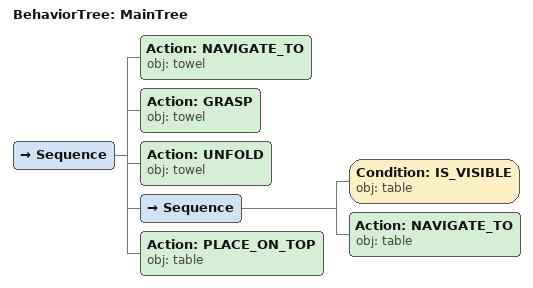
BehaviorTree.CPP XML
<root main_tree_to_execute="MainTree">
  <BehaviorTree ID="MainTree">
    <Sequence>
      <!-- Navigate to towel -->
      <Action ID="NAVIGATE_TO" obj="towel" />
      <!-- Grasp towel -->
      <Action ID="GRASP" obj="towel" />
      <!-- Unfold towel -->
      <Action ID="UNFOLD" obj="towel" />
      <Sequence>
        <!-- Check table is visible before NAVIGATE_TO -->
        <Condition ID="IS_VISIBLE" obj="table" />
        <!-- Navigate to table -->
        <Action ID="NAVIGATE_TO" obj="table" />
      </Sequence>
      <!-- Place on table -->
      <Action ID="PLACE_ON_TOP" obj="table" />
    </Sequence>
  </BehaviorTree>
</root>
